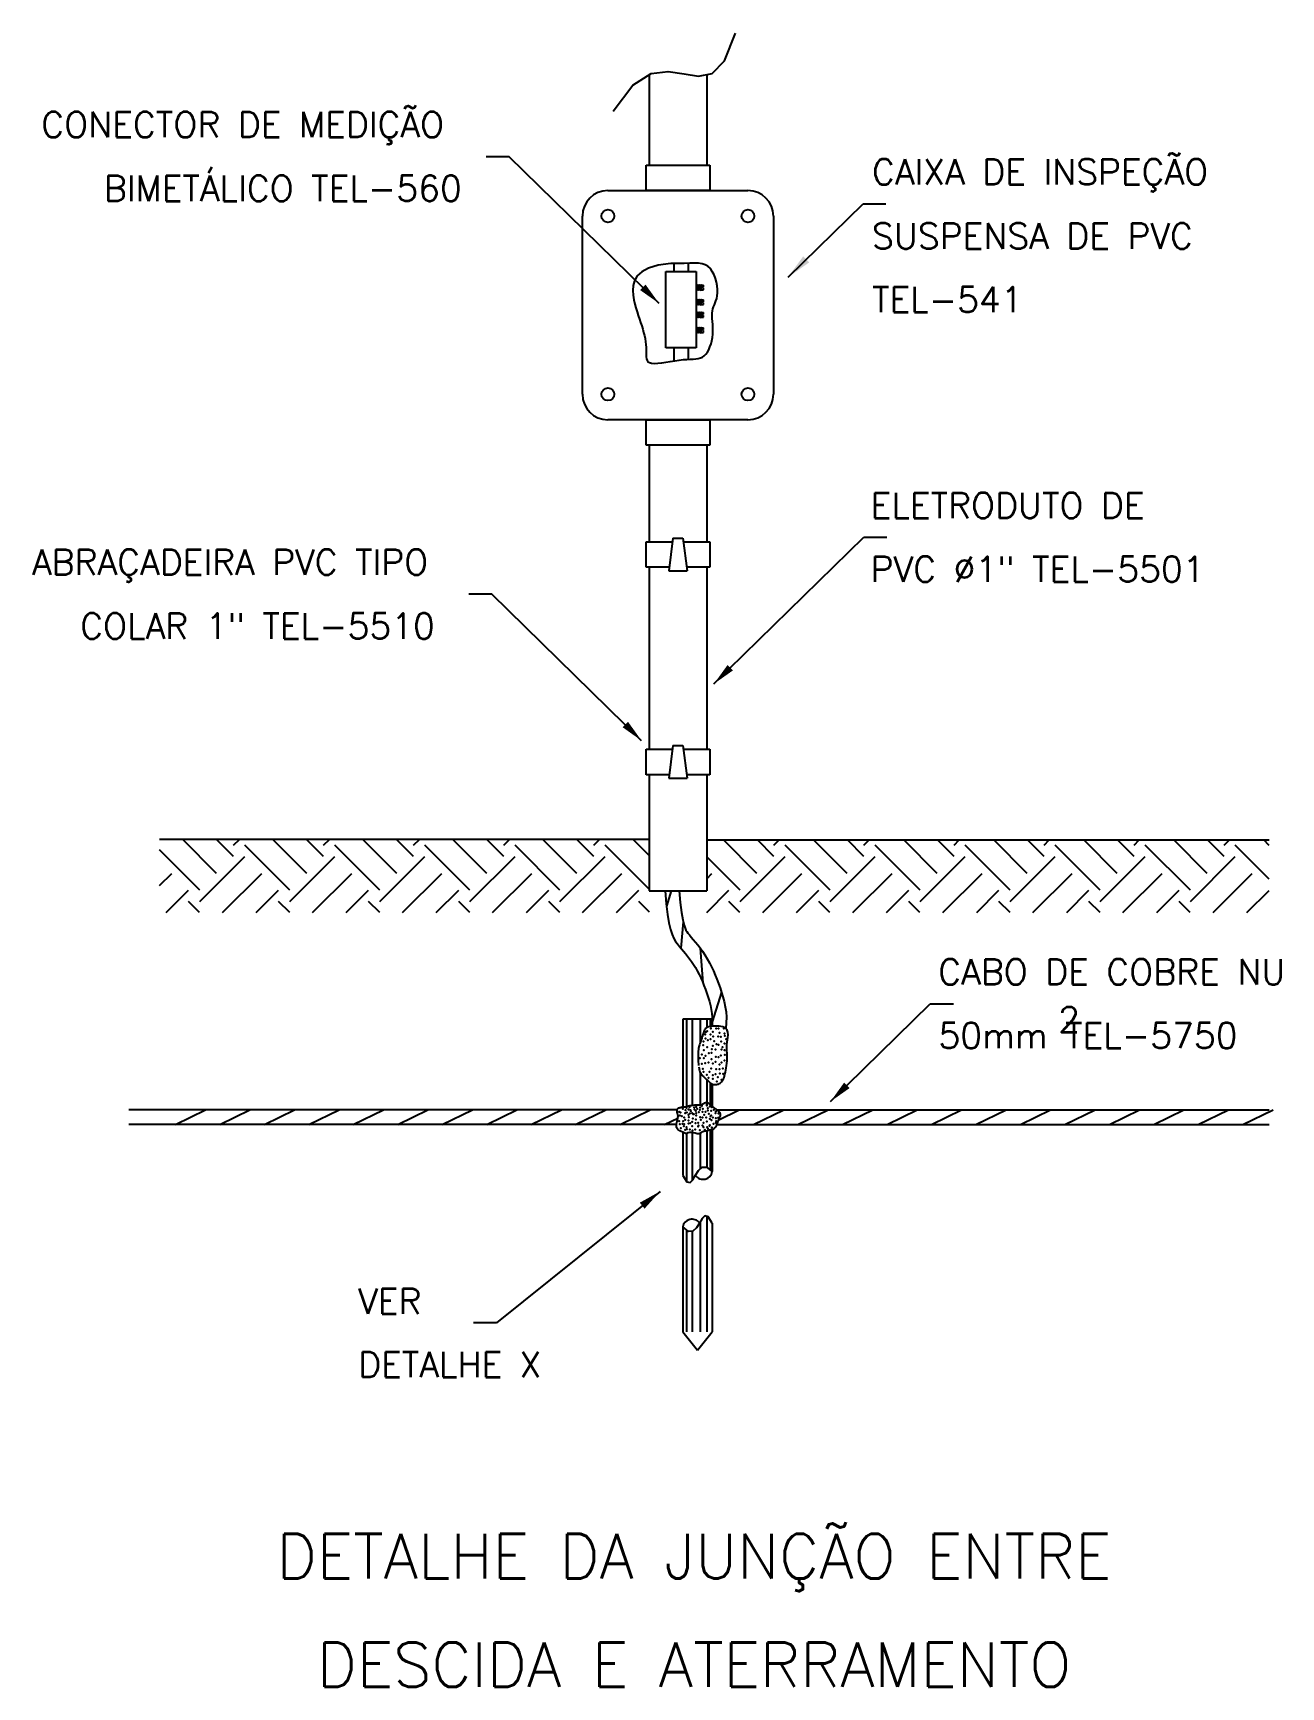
# Model space of a CAD drawing. Header units: millimetres. Extents: x -5054.3 to -5044.5, y -4673.6 to -4660.6.
import ezdxf
from ezdxf.enums import TextEntityAlignment as Align

# ---------------------------------------------------------------- set-up
doc = ezdxf.new("R2010")
doc.units = ezdxf.units.MM
doc.header["$LTSCALE"] = 10
doc.layers.add('Termotécnica', color=7, linetype='Continuous')
doc.styles.add('r140', font='romans.shx')
doc.styles.add('r80', font='romans.shx')

# ---------------------------------------------------------------- blocks, each defined once
blk = doc.blocks.new('*X1')
at = {"color": 0}
for p, q in [((117.56, 67.18), (114.39, 70.35)), ((118.88, 68.5), (116.19, 71.19)), ((120.21, 69.83), (118.85, 71.19)), ((120.21, 70.71), (120.69, 71.19)), ((124.63, 67.18), (121.09, 70.71)), ((125.95, 68.5), (123.26, 71.19)), ((127.28, 69.83), (125.92, 71.19)), ((127.28, 70.71), (127.76, 71.19)), ((131.7, 67.18), (128.16, 70.71)), ((133.02, 68.5), (130.34, 71.19)), ((134.35, 69.83), (132.99, 71.19)), ((134.35, 70.71), (134.83, 71.19)), ((138.77, 67.18), (135.23, 70.71)), ((140.1, 68.5), (137.41, 71.19)), ((141.42, 69.83), (140.06, 71.19)), ((141.42, 70.71), (141.9, 71.19)), ((145.84, 67.18), (142.31, 70.71)), ((147.17, 68.5), (144.48, 71.19)), ((148.49, 69.83), (147.13, 71.19)), ((148.49, 70.71), (148.97, 71.19)), ((152.86, 67.23), (149.38, 70.71)), ((152.86, 69.88), (151.55, 71.19)), ((161.31, 68.5), (158.68, 71.13)), ((162.63, 69.83), (161.34, 71.13)), ((162.63, 70.71), (163.05, 71.13)), ((167.05, 67.18), (163.52, 70.71)), ((168.38, 68.5), (165.75, 71.13)), ((169.71, 69.83), (168.41, 71.13)), ((169.71, 70.71), (170.12, 71.13)), ((174.13, 67.18), (170.59, 70.71)), ((175.45, 68.5), (172.83, 71.13)), ((176.78, 69.83), (175.48, 71.13)), ((176.78, 70.71), (177.19, 71.13)), ((181.2, 67.18), (177.66, 70.71)), ((182.52, 68.5), (179.9, 71.13)), ((183.85, 69.83), (182.55, 71.13)), ((183.85, 70.71), (184.26, 71.13)), ((188.27, 67.18), (184.73, 70.71)), ((189.59, 68.5), (186.97, 71.13)), ((190.92, 69.83), (189.62, 71.13)), ((190.92, 70.71), (191.33, 71.13)), ((195.34, 67.18), (191.8, 70.71)), ((196.66, 68.5), (194.04, 71.13)), ((197.99, 69.83), (196.69, 71.13)), ((197.99, 70.71), (198.41, 71.13)), ((201.52, 68.06), (198.87, 70.71)), ((201.54, 70.7), (201.11, 71.13)), ((117.56, 66.29), (121.09, 69.83)), ((124.63, 66.29), (128.16, 69.83)), ((131.7, 66.29), (135.23, 69.83)), ((138.77, 66.29), (142.31, 69.83)), ((145.84, 66.29), (149.38, 69.83)), ((159.98, 67.18), (157.36, 69.8)), ((159.98, 66.29), (163.52, 69.83)), ((167.05, 66.29), (170.59, 69.83)), ((174.13, 66.29), (177.66, 69.83)), ((181.2, 66.29), (184.73, 69.83)), ((188.27, 66.29), (191.8, 69.83)), ((195.34, 66.29), (198.87, 69.83)), ((114.39, 67.54), (115.35, 68.5)), ((119.34, 65.42), (122.42, 68.5)), ((126.41, 65.42), (129.49, 68.5)), ((133.48, 65.42), (136.56, 68.5)), ((140.55, 65.42), (143.63, 68.5)), ((147.62, 65.42), (150.7, 68.5)), ((157.36, 68.08), (157.77, 68.5)), ((161.76, 65.42), (164.84, 68.5)), ((168.83, 65.42), (171.92, 68.5)), ((175.9, 65.42), (178.99, 68.5)), ((182.98, 65.42), (186.06, 68.5)), ((190.05, 65.42), (193.13, 68.5)), ((197.12, 65.42), (200.2, 68.5)), ((114.92, 65.42), (116.67, 67.18)), ((117.54, 65.42), (116.67, 66.29)), ((121.99, 65.42), (123.74, 67.18)), ((124.62, 65.42), (123.74, 66.29)), ((129.06, 65.42), (130.81, 67.18)), ((131.69, 65.42), (130.81, 66.29)), ((136.13, 65.42), (137.89, 67.18)), ((138.76, 65.42), (137.89, 66.29)), ((143.2, 65.42), (144.96, 67.18)), ((145.83, 65.42), (144.96, 66.29)), ((150.27, 65.42), (152.03, 67.18)), ((152.86, 65.46), (152.03, 66.29)), ((157.36, 65.43), (159.1, 67.18)), ((159.97, 65.42), (159.1, 66.29)), ((164.41, 65.42), (166.17, 67.18)), ((167.04, 65.42), (166.17, 66.29)), ((171.49, 65.42), (173.24, 67.18)), ((174.11, 65.42), (173.24, 66.29)), ((178.56, 65.42), (180.31, 67.18)), ((181.18, 65.42), (180.31, 66.29)), ((185.63, 65.42), (187.38, 67.18)), ((188.26, 65.42), (187.38, 66.29)), ((192.7, 65.42), (194.45, 67.18)), ((195.33, 65.42), (194.45, 66.29)), ((199.77, 65.42), (201.52, 67.17))]:
    blk.add_line(p, q, dxfattribs=at)

msp = doc.modelspace()

# ---------------------------------------------------------------- linework, layer by layer
at = {"layer": 'Termotécnica', "color": 3}
for p, q in [((-5049.488, -4660.919), (-5049.488, -4661.629)), ((-5049.037, -4660.918), (-5049.037, -4661.629)), ((-5049.513, -4661.629), (-5049.013, -4661.629)), ((-5049.513, -4661.829), (-5049.513, -4661.629)), ((-5049.013, -4661.629), (-5049.013, -4661.829)), ((-5049.813, -4661.829), (-5048.713, -4661.829)), ((-5049.013, -4661.829), (-5049.513, -4661.829)), ((-5050.013, -4663.429), (-5050.013, -4662.029)), ((-5048.513, -4662.029), (-5048.513, -4663.429)), ((-5048.713, -4663.629), (-5049.813, -4663.629)), ((-5049.513, -4663.829), (-5049.513, -4663.629)), ((-5049.513, -4663.629), (-5049.013, -4663.629)), ((-5049.013, -4663.629), (-5049.013, -4663.829)), ((-5049.013, -4663.829), (-5049.513, -4663.829)), ((-5049.488, -4663.829), (-5049.488, -4664.587)), ((-5049.037, -4663.829), (-5049.037, -4664.587)), ((-5049.488, -4664.787), (-5049.488, -4666.217)), ((-5049.037, -4664.787), (-5049.037, -4666.217)), ((-5049.488, -4666.417), (-5049.488, -4667.329)), ((-5049.037, -4666.417), (-5049.037, -4667.329)), ((-5053.334, -4666.923), (-5049.488, -4666.923)), ((-5049.037, -4666.929), (-5044.619, -4666.929)), ((-5049.488, -4667.329), (-5049.037, -4667.329))]:
    msp.add_line(p, q, dxfattribs=at)
at = {"layer": 'Termotécnica', "color": 2}
for p, q in [((-5050.588, -4661.564), (-5050.768, -4661.564)), ((-5049.41, -4662.716), (-5050.588, -4661.564)), ((-5048.398, -4662.51), (-5047.809, -4661.934)), ((-5047.809, -4661.934), (-5047.629, -4661.934)), ((-5049.295, -4662.401), (-5049.295, -4662.464)), ((-5049.182, -4662.4), (-5049.182, -4662.464)), ((-5049.359, -4663.064), (-5049.359, -4662.464)), ((-5049.359, -4662.464), (-5049.119, -4662.464)), ((-5049.119, -4662.464), (-5049.119, -4663.064)), ((-5049.119, -4662.568), (-5049.119, -4662.613)), ((-5049.119, -4662.568), (-5049.116, -4662.573)), ((-5049.116, -4662.573), (-5049.114, -4662.568)), ((-5049.114, -4662.568), (-5049.111, -4662.573)), ((-5049.111, -4662.573), (-5049.109, -4662.568)), ((-5049.109, -4662.568), (-5049.106, -4662.573)), ((-5049.106, -4662.573), (-5049.104, -4662.568)), ((-5049.104, -4662.568), (-5049.101, -4662.573)), ((-5049.101, -4662.573), (-5049.098, -4662.568)), ((-5049.098, -4662.568), (-5049.095, -4662.573)), ((-5049.095, -4662.573), (-5049.093, -4662.568)), ((-5049.093, -4662.568), (-5049.09, -4662.573)), ((-5049.09, -4662.573), (-5049.088, -4662.568)), ((-5049.088, -4662.568), (-5049.085, -4662.573)), ((-5049.085, -4662.573), (-5049.083, -4662.568)), ((-5049.083, -4662.568), (-5049.08, -4662.573)), ((-5049.08, -4662.573), (-5049.061, -4662.573)), ((-5049.061, -4662.587), (-5049.061, -4662.573)), ((-5049.119, -4662.612), (-5049.118, -4662.61)), ((-5049.119, -4662.683), (-5049.116, -4662.688)), ((-5049.118, -4662.61), (-5049.115, -4662.615)), ((-5049.116, -4662.688), (-5049.114, -4662.683)), ((-5049.115, -4662.615), (-5049.113, -4662.61)), ((-5049.114, -4662.683), (-5049.111, -4662.688)), ((-5049.113, -4662.61), (-5049.11, -4662.615)), ((-5049.111, -4662.688), (-5049.109, -4662.683)), ((-5049.11, -4662.615), (-5049.107, -4662.61)), ((-5049.109, -4662.683), (-5049.106, -4662.688)), ((-5049.107, -4662.61), (-5049.104, -4662.615)), ((-5049.106, -4662.688), (-5049.104, -4662.683)), ((-5049.104, -4662.615), (-5049.102, -4662.61)), ((-5049.104, -4662.683), (-5049.101, -4662.688)), ((-5049.102, -4662.61), (-5049.099, -4662.615)), ((-5049.101, -4662.688), (-5049.098, -4662.683)), ((-5049.099, -4662.615), (-5049.097, -4662.61)), ((-5049.098, -4662.683), (-5049.095, -4662.688)), ((-5049.097, -4662.61), (-5049.094, -4662.615)), ((-5049.095, -4662.688), (-5049.093, -4662.683)), ((-5049.094, -4662.615), (-5049.092, -4662.61)), ((-5049.093, -4662.683), (-5049.09, -4662.688)), ((-5049.092, -4662.61), (-5049.089, -4662.615)), ((-5049.09, -4662.688), (-5049.088, -4662.683)), ((-5049.089, -4662.615), (-5049.087, -4662.61)), ((-5049.088, -4662.683), (-5049.085, -4662.688)), ((-5049.087, -4662.61), (-5049.084, -4662.615)), ((-5049.085, -4662.688), (-5049.083, -4662.683)), ((-5049.084, -4662.615), (-5049.082, -4662.61)), ((-5049.083, -4662.683), (-5049.08, -4662.688)), ((-5049.082, -4662.61), (-5049.061, -4662.609)), ((-5049.08, -4662.688), (-5049.061, -4662.688)), ((-5049.072, -4662.587), (-5049.061, -4662.587)), ((-5049.071, -4662.595), (-5049.072, -4662.587)), ((-5049.071, -4662.71), (-5049.072, -4662.702)), ((-5049.072, -4662.702), (-5049.061, -4662.702)), ((-5049.071, -4662.595), (-5049.061, -4662.595)), ((-5049.071, -4662.71), (-5049.061, -4662.71)), ((-5049.061, -4662.609), (-5049.061, -4662.595)), ((-5049.061, -4662.702), (-5049.061, -4662.688)), ((-5049.061, -4662.724), (-5049.061, -4662.71)), ((-5049.119, -4662.727), (-5049.118, -4662.724)), ((-5049.119, -4662.783), (-5049.116, -4662.788)), ((-5049.119, -4662.783), (-5049.119, -4662.827)), ((-5049.119, -4662.79), (-5049.069, -4662.79)), ((-5049.119, -4662.79), (-5049.119, -4662.82)), ((-5049.069, -4662.82), (-5049.119, -4662.82)), ((-5049.119, -4662.827), (-5049.118, -4662.824)), ((-5049.118, -4662.724), (-5049.115, -4662.73)), ((-5049.118, -4662.824), (-5049.115, -4662.829)), ((-5049.116, -4662.788), (-5049.114, -4662.783)), ((-5049.115, -4662.73), (-5049.113, -4662.724)), ((-5049.115, -4662.829), (-5049.113, -4662.824)), ((-5049.114, -4662.783), (-5049.111, -4662.788)), ((-5049.113, -4662.724), (-5049.11, -4662.729)), ((-5049.113, -4662.824), (-5049.11, -4662.829)), ((-5049.111, -4662.788), (-5049.109, -4662.782)), ((-5049.11, -4662.729), (-5049.107, -4662.724)), ((-5049.11, -4662.829), (-5049.107, -4662.824)), ((-5049.109, -4662.782), (-5049.106, -4662.788)), ((-5049.107, -4662.724), (-5049.104, -4662.729)), ((-5049.107, -4662.824), (-5049.104, -4662.829)), ((-5049.106, -4662.788), (-5049.104, -4662.782)), ((-5049.104, -4662.729), (-5049.102, -4662.724)), ((-5049.104, -4662.782), (-5049.101, -4662.788)), ((-5049.104, -4662.829), (-5049.102, -4662.824)), ((-5049.102, -4662.724), (-5049.099, -4662.729)), ((-5049.102, -4662.824), (-5049.099, -4662.829)), ((-5049.101, -4662.788), (-5049.098, -4662.782)), ((-5049.099, -4662.729), (-5049.097, -4662.724)), ((-5049.099, -4662.829), (-5049.097, -4662.824)), ((-5049.098, -4662.782), (-5049.095, -4662.788)), ((-5049.097, -4662.724), (-5049.094, -4662.729)), ((-5049.097, -4662.824), (-5049.094, -4662.829)), ((-5049.095, -4662.788), (-5049.093, -4662.782)), ((-5049.094, -4662.729), (-5049.092, -4662.724)), ((-5049.094, -4662.829), (-5049.092, -4662.824)), ((-5049.093, -4662.782), (-5049.09, -4662.788)), ((-5049.092, -4662.724), (-5049.089, -4662.729)), ((-5049.092, -4662.824), (-5049.089, -4662.829)), ((-5049.09, -4662.788), (-5049.088, -4662.782)), ((-5049.089, -4662.729), (-5049.087, -4662.724)), ((-5049.089, -4662.829), (-5049.087, -4662.824)), ((-5049.088, -4662.782), (-5049.085, -4662.787)), ((-5049.087, -4662.724), (-5049.084, -4662.729)), ((-5049.087, -4662.824), (-5049.084, -4662.829)), ((-5049.085, -4662.787), (-5049.083, -4662.782)), ((-5049.084, -4662.729), (-5049.082, -4662.724)), ((-5049.084, -4662.829), (-5049.082, -4662.824)), ((-5049.083, -4662.782), (-5049.08, -4662.787)), ((-5049.082, -4662.724), (-5049.061, -4662.724)), ((-5049.082, -4662.824), (-5049.061, -4662.824)), ((-5049.08, -4662.787), (-5049.061, -4662.787)), ((-5049.071, -4662.81), (-5049.072, -4662.801)), ((-5049.072, -4662.801), (-5049.061, -4662.801)), ((-5049.071, -4662.81), (-5049.061, -4662.81)), ((-5049.069, -4662.79), (-5049.069, -4662.82)), ((-5049.061, -4662.801), (-5049.061, -4662.787)), ((-5049.061, -4662.824), (-5049.061, -4662.81)), ((-5049.119, -4662.902), (-5049.119, -4662.947)), ((-5049.119, -4662.903), (-5049.116, -4662.907)), ((-5049.119, -4662.91), (-5049.119, -4662.939)), ((-5049.119, -4662.946), (-5049.118, -4662.944)), ((-5049.118, -4662.944), (-5049.115, -4662.949)), ((-5049.116, -4662.907), (-5049.114, -4662.902)), ((-5049.115, -4662.949), (-5049.113, -4662.944)), ((-5049.114, -4662.902), (-5049.111, -4662.907)), ((-5049.113, -4662.944), (-5049.11, -4662.949)), ((-5049.111, -4662.907), (-5049.109, -4662.902)), ((-5049.11, -4662.949), (-5049.107, -4662.944)), ((-5049.109, -4662.902), (-5049.106, -4662.907)), ((-5049.107, -4662.944), (-5049.104, -4662.949)), ((-5049.106, -4662.907), (-5049.104, -4662.902)), ((-5049.104, -4662.902), (-5049.101, -4662.907)), ((-5049.104, -4662.949), (-5049.102, -4662.944)), ((-5049.102, -4662.944), (-5049.099, -4662.949)), ((-5049.101, -4662.907), (-5049.098, -4662.902)), ((-5049.099, -4662.949), (-5049.097, -4662.944)), ((-5049.098, -4662.902), (-5049.095, -4662.907)), ((-5049.097, -4662.944), (-5049.094, -4662.949)), ((-5049.095, -4662.907), (-5049.093, -4662.902)), ((-5049.094, -4662.949), (-5049.092, -4662.944)), ((-5049.093, -4662.902), (-5049.09, -4662.907)), ((-5049.092, -4662.944), (-5049.089, -4662.949)), ((-5049.09, -4662.907), (-5049.088, -4662.902)), ((-5049.089, -4662.949), (-5049.087, -4662.944)), ((-5049.088, -4662.902), (-5049.085, -4662.907)), ((-5049.087, -4662.944), (-5049.084, -4662.949)), ((-5049.085, -4662.907), (-5049.083, -4662.902)), ((-5049.084, -4662.949), (-5049.082, -4662.944)), ((-5049.083, -4662.902), (-5049.08, -4662.907)), ((-5049.082, -4662.944), (-5049.061, -4662.944)), ((-5049.08, -4662.907), (-5049.061, -4662.907)), ((-5049.071, -4662.929), (-5049.072, -4662.921)), ((-5049.072, -4662.921), (-5049.061, -4662.921)), ((-5049.071, -4662.929), (-5049.061, -4662.929)), ((-5049.061, -4662.921), (-5049.061, -4662.907)), ((-5049.061, -4662.944), (-5049.061, -4662.929)), ((-5049.119, -4663.064), (-5049.359, -4663.064)), ((-5049.295, -4663.064), (-5049.295, -4663.167)), ((-5049.182, -4663.064), (-5049.182, -4663.154)), ((-5049.513, -4664.587), (-5049.305, -4664.587)), ((-5049.513, -4664.787), (-5049.513, -4664.587)), ((-5049.302, -4664.559), (-5049.335, -4664.815)), ((-5049.302, -4664.559), (-5049.223, -4664.559)), ((-5049.223, -4664.559), (-5049.19, -4664.815)), ((-5049.22, -4664.587), (-5049.013, -4664.587)), ((-5049.013, -4664.587), (-5049.013, -4664.787)), ((-5048.98, -4665.703), (-5047.803, -4664.551)), ((-5047.803, -4664.551), (-5047.623, -4664.551)), ((-5049.331, -4664.787), (-5049.513, -4664.787)), ((-5049.013, -4664.787), (-5049.194, -4664.787)), ((-5049.335, -4664.815), (-5049.19, -4664.815)), ((-5050.725, -4664.998), (-5050.905, -4664.998)), ((-5049.548, -4666.15), (-5050.725, -4664.998)), ((-5049.513, -4666.217), (-5049.305, -4666.217)), ((-5049.513, -4666.417), (-5049.513, -4666.217)), ((-5049.302, -4666.188), (-5049.335, -4666.445)), ((-5049.302, -4666.188), (-5049.223, -4666.188)), ((-5049.223, -4666.188), (-5049.19, -4666.445)), ((-5049.22, -4666.217), (-5049.013, -4666.217)), ((-5049.013, -4666.217), (-5049.013, -4666.417)), ((-5049.331, -4666.417), (-5049.513, -4666.417)), ((-5049.335, -4666.445), (-5049.19, -4666.445)), ((-5049.013, -4666.417), (-5049.194, -4666.417)), ((-5048.064, -4668.983), (-5047.281, -4668.216)), ((-5047.281, -4668.216), (-5047.1, -4668.216)), ((-5048.993, -4668.336), (-5049.225, -4668.336)), ((-5049.225, -4668.336), (-5049.225, -4669.028)), ((-5048.993, -4668.336), (-5048.993, -4668.392)), ((-5048.993, -4668.847), (-5048.993, -4669.02)), ((-5049.269, -4669.05), (-5053.575, -4669.05)), ((-5048.955, -4669.05), (-5044.619, -4669.05)), ((-5049.274, -4669.163), (-5053.575, -4669.163)), ((-5048.993, -4669.204), (-5048.993, -4669.534)), ((-5048.959, -4669.163), (-5044.619, -4669.163)), ((-5049.225, -4669.224), (-5049.225, -4669.564)), ((-5049.403, -4669.689), (-5050.687, -4670.722)), ((-5049.225, -4669.968), (-5049.225, -4670.791)), ((-5048.993, -4669.938), (-5048.993, -4670.791)), ((-5050.687, -4670.722), (-5050.867, -4670.722)), ((-5049.225, -4670.791), (-5049.109, -4670.936)), ((-5049.109, -4670.936), (-5048.993, -4670.791))]:
    msp.add_line(p, q, dxfattribs=at)
at = {"layer": 'Termotécnica', "color": 1}
for p, q in [((-5049.116, -4662.573), (-5049.113, -4662.61)), ((-5049.111, -4662.573), (-5049.107, -4662.61)), ((-5049.106, -4662.573), (-5049.102, -4662.61)), ((-5049.101, -4662.573), (-5049.097, -4662.61)), ((-5049.095, -4662.573), (-5049.092, -4662.61)), ((-5049.09, -4662.573), (-5049.087, -4662.61)), ((-5049.085, -4662.573), (-5049.082, -4662.61)), ((-5049.078, -4662.593), (-5049.08, -4662.573)), ((-5049.119, -4662.598), (-5049.118, -4662.61)), ((-5049.119, -4662.713), (-5049.118, -4662.724)), ((-5049.116, -4662.688), (-5049.113, -4662.724)), ((-5049.111, -4662.688), (-5049.107, -4662.724)), ((-5049.106, -4662.688), (-5049.102, -4662.724)), ((-5049.101, -4662.688), (-5049.097, -4662.724)), ((-5049.095, -4662.688), (-5049.092, -4662.724)), ((-5049.09, -4662.688), (-5049.087, -4662.724)), ((-5049.085, -4662.688), (-5049.082, -4662.724)), ((-5049.078, -4662.708), (-5049.08, -4662.688)), ((-5049.119, -4662.813), (-5049.118, -4662.824)), ((-5049.116, -4662.788), (-5049.113, -4662.824)), ((-5049.111, -4662.788), (-5049.107, -4662.824)), ((-5049.106, -4662.788), (-5049.102, -4662.824)), ((-5049.101, -4662.788), (-5049.097, -4662.824)), ((-5049.095, -4662.788), (-5049.092, -4662.824)), ((-5049.09, -4662.788), (-5049.087, -4662.824)), ((-5049.085, -4662.787), (-5049.082, -4662.824)), ((-5049.078, -4662.807), (-5049.08, -4662.787)), ((-5049.119, -4662.932), (-5049.118, -4662.944)), ((-5049.116, -4662.907), (-5049.113, -4662.944)), ((-5049.111, -4662.907), (-5049.107, -4662.944)), ((-5049.106, -4662.907), (-5049.102, -4662.944)), ((-5049.101, -4662.907), (-5049.097, -4662.944)), ((-5049.095, -4662.907), (-5049.092, -4662.944)), ((-5049.09, -4662.907), (-5049.087, -4662.944)), ((-5049.085, -4662.907), (-5049.082, -4662.944)), ((-5049.078, -4662.927), (-5049.08, -4662.907)), ((-5049.316, -4667.329), (-5049.353, -4667.449)), ((-5049.221, -4667.572), (-5049.24, -4667.778)), ((-5049.087, -4667.78), (-5049.067, -4668.052)), ((-5048.92, -4668.125), (-5048.993, -4668.357)), ((-5049.195, -4668.336), (-5049.195, -4669.022)), ((-5049.151, -4668.336), (-5049.151, -4669.012)), ((-5049.087, -4668.336), (-5049.087, -4668.518)), ((-5049.035, -4668.336), (-5049.035, -4668.402)), ((-5049.01, -4668.336), (-5049.01, -4668.394)), ((-5049.087, -4668.754), (-5049.087, -4669.009)), ((-5049.035, -4668.812), (-5049.035, -4668.991)), ((-5049.01, -4668.836), (-5049.01, -4669.005)), ((-5053.209, -4669.163), (-5052.972, -4669.05)), ((-5053.209, -4669.163), (-5052.972, -4669.05)), ((-5052.86, -4669.163), (-5052.623, -4669.05)), ((-5052.51, -4669.163), (-5052.273, -4669.05)), ((-5052.161, -4669.163), (-5051.924, -4669.05)), ((-5051.812, -4669.163), (-5051.575, -4669.05)), ((-5051.463, -4669.163), (-5051.226, -4669.05)), ((-5051.114, -4669.163), (-5050.877, -4669.05)), ((-5050.764, -4669.163), (-5050.527, -4669.05)), ((-5050.415, -4669.163), (-5050.178, -4669.05)), ((-5050.066, -4669.163), (-5049.829, -4669.05)), ((-5049.717, -4669.163), (-5049.48, -4669.05)), ((-5049.717, -4669.163), (-5049.48, -4669.05)), ((-5048.946, -4669.129), (-5048.781, -4669.05)), ((-5048.669, -4669.163), (-5048.432, -4669.05)), ((-5048.32, -4669.163), (-5048.083, -4669.05)), ((-5047.97, -4669.163), (-5047.733, -4669.05)), ((-5047.621, -4669.163), (-5047.384, -4669.05)), ((-5047.272, -4669.163), (-5047.035, -4669.05)), ((-5046.923, -4669.163), (-5046.686, -4669.05)), ((-5046.573, -4669.163), (-5046.336, -4669.05)), ((-5046.224, -4669.163), (-5045.987, -4669.05)), ((-5045.875, -4669.163), (-5045.638, -4669.05)), ((-5045.526, -4669.163), (-5045.289, -4669.05)), ((-5045.177, -4669.163), (-5044.94, -4669.05)), ((-5045.177, -4669.163), (-5044.94, -4669.05)), ((-5044.827, -4669.163), (-5044.59, -4669.05)), ((-5049.367, -4669.163), (-5049.264, -4669.114)), ((-5049.01, -4669.209), (-5049.01, -4669.521)), ((-5049.195, -4669.234), (-5049.195, -4669.61)), ((-5049.151, -4669.225), (-5049.151, -4669.604)), ((-5049.087, -4669.233), (-5049.087, -4669.513)), ((-5049.035, -4669.214), (-5049.035, -4669.501)), ((-5049.087, -4669.928), (-5049.087, -4670.791)), ((-5049.035, -4669.887), (-5049.035, -4670.791)), ((-5049.195, -4669.992), (-5049.195, -4670.791)), ((-5049.151, -4670.003), (-5049.151, -4670.791))]:
    msp.add_line(p, q, dxfattribs=at)
for points in [[(-5049.771, -4661.206), (-5049.618, -4661.002), (-5049.474, -4660.91), (-5049.34, -4660.893), (-5049.215, -4660.913), (-5049.1, -4660.931), (-5048.994, -4660.909), (-5048.898, -4660.809), (-5048.811, -4660.592)], [(-5049.319, -4662.401), (-5049.418, -4662.416), (-5049.493, -4662.439), (-5049.547, -4662.467), (-5049.583, -4662.5), (-5049.604, -4662.537), (-5049.614, -4662.575), (-5049.616, -4662.613), (-5049.613, -4662.651), (-5049.608, -4662.686), (-5049.601, -4662.72), (-5049.593, -4662.751), (-5049.584, -4662.781), (-5049.575, -4662.81), (-5049.565, -4662.838), (-5049.556, -4662.865), (-5049.547, -4662.891), (-5049.539, -4662.917), (-5049.532, -4662.943), (-5049.526, -4662.968), (-5049.521, -4662.992), (-5049.517, -4663.016), (-5049.514, -4663.039), (-5049.511, -4663.061), (-5049.511, -4663.082), (-5049.511, -4663.101), (-5049.511, -4663.119), (-5049.511, -4663.136), (-5049.509, -4663.151), (-5049.505, -4663.163), (-5049.498, -4663.173), (-5049.486, -4663.18), (-5049.47, -4663.185), (-5049.448, -4663.186), (-5049.421, -4663.185), (-5049.39, -4663.181), (-5049.357, -4663.177), (-5049.323, -4663.171), (-5049.288, -4663.166), (-5049.254, -4663.161), (-5049.222, -4663.157), (-5049.193, -4663.155), (-5049.167, -4663.153), (-5049.143, -4663.152), (-5049.122, -4663.151), (-5049.103, -4663.149), (-5049.086, -4663.144), (-5049.07, -4663.138), (-5049.056, -4663.128), (-5049.043, -4663.115), (-5049.031, -4663.098), (-5049.02, -4663.079), (-5049.011, -4663.057), (-5049.003, -4663.033), (-5048.997, -4663.008), (-5048.992, -4662.983), (-5048.989, -4662.957), (-5048.988, -4662.931), (-5048.989, -4662.906), (-5048.99, -4662.881), (-5048.991, -4662.857), (-5048.993, -4662.835), (-5048.994, -4662.813), (-5048.994, -4662.793), (-5048.992, -4662.774), (-5048.988, -4662.757), (-5048.983, -4662.741), (-5048.976, -4662.726), (-5048.97, -4662.71), (-5048.964, -4662.694), (-5048.958, -4662.676), (-5048.954, -4662.656), (-5048.952, -4662.633), (-5048.952, -4662.607), (-5048.955, -4662.578), (-5048.961, -4662.549), (-5048.969, -4662.519), (-5048.979, -4662.49), (-5048.993, -4662.464), (-5049.008, -4662.442), (-5049.027, -4662.424), (-5049.048, -4662.412), (-5049.072, -4662.404), (-5049.1, -4662.4), (-5049.132, -4662.399), (-5049.17, -4662.4), (-5049.213, -4662.401), (-5049.262, -4662.402), (-5049.319, -4662.401)]]:
    msp.add_lwpolyline(points, dxfattribs=at)
at = {"layer": 'Termotécnica', "color": 2}
for points in [[(-5049.364, -4667.329), (-5049.355, -4667.431), (-5049.345, -4667.515), (-5049.334, -4667.581), (-5049.322, -4667.633), (-5049.309, -4667.672), (-5049.296, -4667.702), (-5049.282, -4667.726), (-5049.267, -4667.746), (-5049.251, -4667.765), (-5049.236, -4667.784), (-5049.22, -4667.803), (-5049.203, -4667.822), (-5049.187, -4667.842), (-5049.171, -4667.862), (-5049.155, -4667.884), (-5049.14, -4667.907), (-5049.125, -4667.932), (-5049.111, -4667.958), (-5049.097, -4667.985), (-5049.084, -4668.013), (-5049.071, -4668.042), (-5049.059, -4668.073), (-5049.047, -4668.103), (-5049.036, -4668.134), (-5049.026, -4668.166), (-5049.016, -4668.197), (-5049.008, -4668.229), (-5049.001, -4668.261), (-5048.996, -4668.292), (-5048.993, -4668.323), (-5048.993, -4668.336)], [(-5049.252, -4667.329), (-5049.244, -4667.42), (-5049.234, -4667.499), (-5049.224, -4667.557), (-5049.215, -4667.598), (-5049.207, -4667.623), (-5049.2, -4667.637), (-5049.194, -4667.648), (-5049.185, -4667.66), (-5049.173, -4667.675), (-5049.158, -4667.693), (-5049.142, -4667.711), (-5049.125, -4667.731), (-5049.107, -4667.753), (-5049.089, -4667.777), (-5049.07, -4667.803), (-5049.051, -4667.832), (-5049.033, -4667.862), (-5049.015, -4667.893), (-5048.999, -4667.925), (-5048.984, -4667.957), (-5048.97, -4667.99), (-5048.957, -4668.023), (-5048.944, -4668.057), (-5048.932, -4668.091), (-5048.92, -4668.126), (-5048.909, -4668.162), (-5048.899, -4668.199), (-5048.891, -4668.239), (-5048.884, -4668.279), (-5048.881, -4668.322)], [(-5048.939, -4668.391), (-5048.956, -4668.391), (-5048.971, -4668.391), (-5048.986, -4668.392), (-5048.999, -4668.393), (-5049.01, -4668.394), (-5049.021, -4668.396), (-5049.029, -4668.399), (-5049.037, -4668.403), (-5049.044, -4668.408), (-5049.049, -4668.414), (-5049.053, -4668.42), (-5049.057, -4668.428), (-5049.06, -4668.435), (-5049.062, -4668.443), (-5049.064, -4668.451), (-5049.067, -4668.458), (-5049.069, -4668.466), (-5049.071, -4668.473), (-5049.074, -4668.48), (-5049.076, -4668.487), (-5049.079, -4668.494), (-5049.081, -4668.5), (-5049.084, -4668.507), (-5049.086, -4668.514), (-5049.089, -4668.522), (-5049.091, -4668.529), (-5049.094, -4668.537), (-5049.096, -4668.546), (-5049.098, -4668.555), (-5049.1, -4668.566), (-5049.102, -4668.577), (-5049.103, -4668.589), (-5049.104, -4668.602), (-5049.104, -4668.615), (-5049.105, -4668.63), (-5049.105, -4668.645), (-5049.104, -4668.659), (-5049.103, -4668.673), (-5049.102, -4668.687), (-5049.101, -4668.7)], [(-5049.099, -4668.712), (-5049.097, -4668.723), (-5049.095, -4668.732), (-5049.093, -4668.741), (-5049.09, -4668.749), (-5049.086, -4668.757), (-5049.083, -4668.764), (-5049.078, -4668.77), (-5049.074, -4668.776), (-5049.069, -4668.781), (-5049.063, -4668.787), (-5049.058, -4668.792), (-5049.052, -4668.797), (-5049.046, -4668.802), (-5049.04, -4668.807), (-5049.035, -4668.812), (-5049.029, -4668.818), (-5049.023, -4668.823), (-5049.018, -4668.828), (-5049.012, -4668.834), (-5049.007, -4668.838), (-5049.001, -4668.843), (-5048.994, -4668.846), (-5048.988, -4668.849), (-5048.981, -4668.851), (-5048.974, -4668.851), (-5048.967, -4668.851), (-5048.96, -4668.85), (-5048.952, -4668.848), (-5048.945, -4668.846), (-5048.938, -4668.842), (-5048.932, -4668.838), (-5048.926, -4668.833), (-5048.92, -4668.828), (-5048.915, -4668.821), (-5048.91, -4668.814), (-5048.906, -4668.805), (-5048.901, -4668.795), (-5048.897, -4668.783), (-5048.894, -4668.769), (-5048.89, -4668.754), (-5048.887, -4668.737), (-5048.884, -4668.72), (-5048.881, -4668.702), (-5048.879, -4668.683), (-5048.877, -4668.665), (-5048.876, -4668.648), (-5048.876, -4668.632), (-5048.876, -4668.617), (-5048.877, -4668.603), (-5048.878, -4668.59), (-5048.879, -4668.577), (-5048.88, -4668.564), (-5048.88, -4668.55), (-5048.879, -4668.535), (-5048.877, -4668.518), (-5048.874, -4668.5), (-5048.871, -4668.48), (-5048.869, -4668.459), (-5048.871, -4668.44), (-5048.877, -4668.423), (-5048.89, -4668.408), (-5048.91, -4668.397), (-5048.939, -4668.391)], [(-5048.881, -4668.322), (-5048.887, -4668.411)], [(-5049.199, -4669.236), (-5049.213, -4669.229), (-5049.225, -4669.224), (-5049.237, -4669.218), (-5049.247, -4669.213), (-5049.256, -4669.208), (-5049.263, -4669.202), (-5049.269, -4669.195), (-5049.273, -4669.187), (-5049.274, -4669.179), (-5049.275, -4669.169), (-5049.274, -4669.159), (-5049.272, -4669.148), (-5049.269, -4669.137), (-5049.267, -4669.127), (-5049.264, -4669.117), (-5049.263, -4669.109), (-5049.262, -4669.101), (-5049.262, -4669.094), (-5049.263, -4669.088), (-5049.264, -4669.083), (-5049.265, -4669.079), (-5049.267, -4669.074), (-5049.268, -4669.07), (-5049.269, -4669.066), (-5049.27, -4669.062), (-5049.27, -4669.058), (-5049.27, -4669.053), (-5049.269, -4669.049), (-5049.267, -4669.045), (-5049.265, -4669.041), (-5049.263, -4669.038), (-5049.26, -4669.036), (-5049.257, -4669.034), (-5049.253, -4669.032), (-5049.248, -4669.031), (-5049.243, -4669.03), (-5049.237, -4669.029), (-5049.23, -4669.028), (-5049.223, -4669.027), (-5049.215, -4669.026), (-5049.207, -4669.024), (-5049.198, -4669.022), (-5049.189, -4669.02), (-5049.179, -4669.018), (-5049.169, -4669.016), (-5049.159, -4669.014), (-5049.15, -4669.012), (-5049.14, -4669.011), (-5049.131, -4669.01), (-5049.122, -4669.01), (-5049.114, -4669.01), (-5049.107, -4669.01), (-5049.099, -4669.01), (-5049.092, -4669.01), (-5049.086, -4669.009), (-5049.08, -4669.008), (-5049.075, -4669.006), (-5049.07, -4669.004), (-5049.066, -4669.002), (-5049.061, -4668.999), (-5049.057, -4668.997), (-5049.054, -4668.994), (-5049.05, -4668.993), (-5049.046, -4668.991), (-5049.042, -4668.991), (-5049.038, -4668.991), (-5049.034, -4668.991), (-5049.03, -4668.992), (-5049.026, -4668.994), (-5049.022, -4668.996), (-5049.019, -4668.999), (-5049.015, -4669.001), (-5049.011, -4669.004), (-5049.008, -4669.007), (-5049.004, -4669.01), (-5049.001, -4669.013), (-5048.997, -4669.016), (-5048.994, -4669.019), (-5048.991, -4669.022), (-5048.988, -4669.025), (-5048.984, -4669.028), (-5048.981, -4669.031), (-5048.977, -4669.034), (-5048.974, -4669.037), (-5048.97, -4669.039), (-5048.966, -4669.042), (-5048.962, -4669.045), (-5048.958, -4669.048), (-5048.954, -4669.051), (-5048.95, -4669.055), (-5048.946, -4669.058), (-5048.942, -4669.062), (-5048.938, -4669.066), (-5048.935, -4669.07), (-5048.933, -4669.074), (-5048.931, -4669.079), (-5048.931, -4669.084), (-5048.931, -4669.089), (-5048.932, -4669.094), (-5048.934, -4669.1), (-5048.936, -4669.105), (-5048.938, -4669.111), (-5048.94, -4669.117), (-5048.943, -4669.122), (-5048.945, -4669.127), (-5048.947, -4669.133), (-5048.949, -4669.138), (-5048.951, -4669.143), (-5048.953, -4669.148), (-5048.955, -4669.153), (-5048.957, -4669.159), (-5048.959, -4669.164), (-5048.961, -4669.169), (-5048.963, -4669.174), (-5048.966, -4669.18), (-5048.969, -4669.185), (-5048.973, -4669.19), (-5048.977, -4669.194), (-5048.982, -4669.198), (-5048.989, -4669.202), (-5048.996, -4669.204), (-5049.005, -4669.207), (-5049.014, -4669.209), (-5049.024, -4669.211), (-5049.033, -4669.213), (-5049.043, -4669.215), (-5049.052, -4669.217), (-5049.06, -4669.219), (-5049.067, -4669.222), (-5049.074, -4669.225), (-5049.08, -4669.229), (-5049.085, -4669.232), (-5049.091, -4669.234), (-5049.097, -4669.236), (-5049.104, -4669.237), (-5049.111, -4669.236), (-5049.119, -4669.235), (-5049.128, -4669.232), (-5049.138, -4669.23), (-5049.148, -4669.228), (-5049.16, -4669.227), (-5049.172, -4669.227), (-5049.185, -4669.23), (-5049.199, -4669.236)], [(-5049.225, -4669.564), (-5049.193, -4669.613), (-5049.167, -4669.62), (-5049.145, -4669.599), (-5049.124, -4669.563), (-5049.101, -4669.526), (-5049.073, -4669.5), (-5049.038, -4669.498), (-5048.993, -4669.534)], [(-5048.993, -4669.938), (-5049.025, -4669.889), (-5049.051, -4669.882), (-5049.073, -4669.903), (-5049.094, -4669.939), (-5049.117, -4669.976), (-5049.145, -4670.002), (-5049.18, -4670.004), (-5049.225, -4669.968)]]:
    msp.add_lwpolyline(points, dxfattribs=at)
for centre in [(-5049.813, -4662.029), (-5048.713, -4662.029), (-5049.813, -4663.429), (-5048.713, -4663.429)]:
    msp.add_circle(centre, 0.05, dxfattribs=at)
at = {"layer": 'Termotécnica', "color": 3}
for centre, start, end in [((-5049.813, -4662.029), 90, 180), ((-5048.713, -4662.029), 0, 90), ((-5049.813, -4663.429), 180, 270), ((-5048.713, -4663.429), 270, 0)]:
    msp.add_arc(centre, 0.2, start, end, dxfattribs=at)
at = {"layer": 'Termotécnica', "color": 2}
for centre, start, end in [((-5049.066, -4669.52), 217.379, 349.4448), ((-5049.152, -4669.982), 37.379, 169.4448)]:
    msp.add_arc(centre, 0.0745, start, end, dxfattribs=at)
at = {"layer": 'Termotécnica', "color": 1}
for p in [(-5049.004, -4668.409), (-5048.962, -4668.411), (-5048.944, -4668.411), (-5048.903, -4668.411), (-5049.065, -4668.542), (-5049.063, -4668.512), (-5049.048, -4668.458), (-5049.045, -4668.488), (-5049.043, -4668.438), (-5049.033, -4668.431), (-5049.033, -4668.557), (-5049.028, -4668.502), (-5049.008, -4668.458), (-5049.008, -4668.493), (-5048.989, -4668.436), (-5048.989, -4668.547), (-5048.986, -4668.473), (-5048.979, -4668.51), (-5048.959, -4668.532), (-5048.947, -4668.473), (-5048.944, -4668.539), (-5048.937, -4668.443), (-5048.925, -4668.475), (-5048.922, -4668.512), (-5048.912, -4668.557), (-5048.898, -4668.448), (-5048.898, -4668.529), (-5048.895, -4668.468), (-5048.883, -4668.495), (-5049.09, -4668.643), (-5049.075, -4668.613), (-5049.075, -4668.687), (-5049.06, -4668.579), (-5049.06, -4668.643), (-5049.048, -4668.682), (-5049.045, -4668.625), (-5049.023, -4668.677), (-5049.021, -4668.603), (-5048.999, -4668.601), (-5048.999, -4668.65), (-5048.996, -4668.571), (-5048.989, -4668.685), (-5048.969, -4668.672), (-5048.967, -4668.574), (-5048.964, -4668.633), (-5048.944, -4668.635), (-5048.925, -4668.621), (-5048.92, -4668.574), (-5048.92, -4668.677), (-5048.898, -4668.579), (-5048.898, -4668.66), (-5048.895, -4668.618), (-5049.068, -4668.726), (-5049.063, -4668.751), (-5049.036, -4668.773), (-5049.023, -4668.798), (-5049.016, -4668.749), (-5049.001, -4668.724), (-5048.989, -4668.776), (-5048.989, -4668.805), (-5048.967, -4668.768), (-5048.962, -4668.729), (-5048.949, -4668.793), (-5048.937, -4668.694), (-5048.937, -4668.729), (-5048.935, -4668.763), (-5048.92, -4668.813), (-5048.91, -4668.724), (-5048.907, -4668.766), (-5048.957, -4668.825), (-5049.254, -4669.065), (-5049.242, -4669.07), (-5049.227, -4669.024), (-5049.224, -4669.042), (-5049.205, -4669.074), (-5049.204, -4669.052), (-5049.195, -4669.033), (-5049.193, -4669.07), (-5049.179, -4669.047), (-5049.172, -4669.027), (-5049.17, -4669.077), (-5049.165, -4669.052), (-5049.161, -4669.06), (-5049.151, -4669.074), (-5049.135, -4669.03), (-5049.133, -4669.046), (-5049.121, -4669.056), (-5049.119, -4669.025), (-5049.119, -4669.075), (-5049.111, -4669.04), (-5049.098, -4669.068), (-5049.091, -4669.049), (-5049.088, -4669.031), (-5049.075, -4669.018), (-5049.07, -4669.065), (-5049.067, -4669.04), (-5049.046, -4669.065), (-5049.036, -4669.015), (-5049.035, -4669.006), (-5049.027, -4669.035), (-5049.027, -4669.053), (-5049.011, -4669.022), (-5049.002, -4669.056), (-5048.998, -4669.015), (-5048.996, -4669.029), (-5048.98, -4669.049), (-5048.967, -4669.075), (-5048.965, -4669.061), (-5048.943, -4669.078), (-5049.252, -4669.138), (-5049.248, -4669.094), (-5049.247, -4669.161), (-5049.239, -4669.192), (-5049.233, -4669.099), (-5049.228, -4669.158), (-5049.221, -4669.138), (-5049.217, -4669.178), (-5049.215, -4669.109), (-5049.214, -4669.161), (-5049.207, -4669.128), (-5049.206, -4669.205), (-5049.195, -4669.185), (-5049.193, -4669.201), (-5049.181, -4669.156), (-5049.179, -4669.088), (-5049.179, -4669.133), (-5049.177, -4669.107), (-5049.17, -4669.203), (-5049.167, -4669.154), (-5049.152, -4669.144), (-5049.151, -4669.177), (-5049.146, -4669.116), (-5049.144, -4669.084), (-5049.139, -4669.084), (-5049.128, -4669.203), (-5049.126, -4669.154), (-5049.121, -4669.124), (-5049.119, -4669.093), (-5049.105, -4669.18), (-5049.104, -4669.151), (-5049.102, -4669.173), (-5049.091, -4669.208), (-5049.088, -4669.107), (-5049.083, -4669.128), (-5049.07, -4669.109), (-5049.069, -4669.173), (-5049.062, -4669.151), (-5049.062, -4669.151), (-5049.062, -4669.184), (-5049.058, -4669.089), (-5049.051, -4669.205), (-5049.041, -4669.11), (-5049.037, -4669.14), (-5049.034, -4669.184), (-5049.029, -4669.195), (-5049.021, -4669.081), (-5049.014, -4669.175), (-5049.013, -4669.119), (-5049.013, -4669.17), (-5049.006, -4669.098), (-5049.002, -4669.093), (-5048.999, -4669.131), (-5048.996, -4669.188), (-5048.988, -4669.11), (-5048.983, -4669.159), (-5048.966, -4669.114), (-5048.964, -4669.151), (-5048.963, -4669.137), (-5048.946, -4669.111), (-5049.149, -4669.212)]:
    msp.add_point(p, dxfattribs=at)
at = {"layer": 'Termotécnica', "color": 2}
for points in [[(-5048.279, -4662.345), (-5048.232, -4662.393), (-5048.398, -4662.51)], [(-5049.517, -4662.568), (-5049.559, -4662.611), (-5049.41, -4662.716)], [(-5048.873, -4665.555), (-5048.831, -4665.598), (-5048.98, -4665.703)], [(-5049.654, -4666.002), (-5049.697, -4666.044), (-5049.548, -4666.15)], [(-5047.958, -4668.835), (-5047.915, -4668.878), (-5048.064, -4668.983)], [(-5049.562, -4669.778), (-5049.525, -4669.825), (-5049.403, -4669.689)]]:
    msp.add_solid(points, dxfattribs=at)

# ---------------------------------------------------------------- block references
at = {"layer": 'Termotécnica', "color": 1, "xscale": 0.1, "yscale": 0.1, "zscale": 0.1}
msp.add_blockref('*X1', (-5064.773, -4674.042), dxfattribs=at)

# ---------------------------------------------------------------- texts
at = {"layer": 'Termotécnica', "color": 2, "style": 'r80'}
for s, p in [('CONECTOR DE MEDIÇÃO', (-5054.262, -4661.411)), ('CAIXA DE INSPEÇÃO', (-5047.739, -4661.782)), ('BIMETÁLICO TEL-560', (-5053.771, -4661.912)), ('SUSPENSA DE PVC ', (-5047.739, -4662.286)), ('TEL-541', (-5047.739, -4662.785)), ('ELETRODUTO DE', (-5047.75, -4664.402)), ('ABRAÇADEIRA PVC TIPO', (-5054.335, -4664.847)), ('PVC %%C1" TEL-5501', (-5047.75, -4664.902)), ('COLAR 1" TEL-5510', (-5053.957, -4665.349)), ('CABO DE COBRE NU ', (-5047.219, -4668.065)), ('2', (-5046.277, -4668.44)), ('50mm TEL-5750', (-5047.217, -4668.565)), ('VER ', (-5051.774, -4670.652)), ('DETALHE X', (-5051.774, -4671.149))]:
    msp.add_text(s, height=0.2, dxfattribs=at).set_placement(p)
at = {"layer": 'Termotécnica', "color": 5, "style": 'r140'}
for s, p in [('DETALHE DA JUNÇÃO ENTRE', (-5049.136, -4672.835)), ('DESCIDA E ATERRAMENTO', (-5049.136, -4673.686))]:
    msp.add_text(s, height=0.35, dxfattribs=at).set_placement(p, align=Align.BOTTOM_CENTER)

doc.saveas('drawing.dxf')
